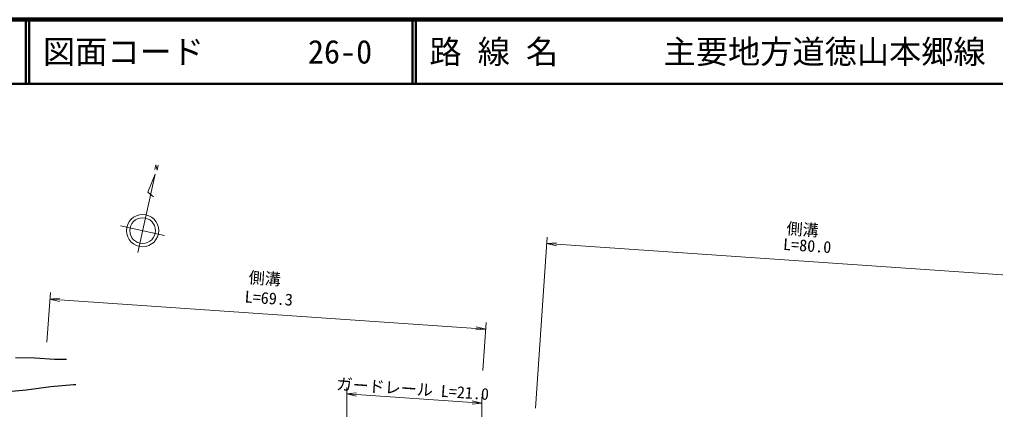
# Model space of a CAD drawing. Units: millimetres, scale not verified. Extents: x 40000 to 680000, y 20000 to 380000.
# Drawn here: x 116746 to 268262, y 319475 to 380000 of the extents above; entities that cross this region are included whole.
import ezdxf
from ezdxf.enums import TextEntityAlignment as Align

# ---------------------------------------------------------------- set-up
doc = ezdxf.new("R2010")
doc.units = ezdxf.units.MM
doc.header["$LTSCALE"] = 1000
for name, color, linetype, lineweight in [('M-BGD', 7, 'Continuous', 25), ('M-BGD-HTXT', 7, 'Continuous', 13), ('M-STR-HTXT', 7, 'Continuous', 13), ('M-TTL', 2, 'Continuous', 140), ('M-TTL-LINE', 7, 'Continuous', 50)]:
    doc.layers.add(name, color=color, linetype=linetype, lineweight=lineweight)
doc.layers.add('M-TTL-TXT', color=7, linetype='Continuous')
doc.styles.add('ＭＳ ゴシック', font='')
doc.styles.get('ＭＳ ゴシック').set_extended_font_data('MS Gothic')

# ---------------------------------------------------------------- blocks, each defined once
blk = doc.blocks.new('open_arrow')
at = {"color": 0, "linetype": 'Continuous', "lineweight": -2}
blk.add_lwpolyline([(7.5, 1.25), (0, 0), (7.5, -1.25)], dxfattribs=at)

msp = doc.modelspace()

# ---------------------------------------------------------------- linework, layer by layer
at = {"layer": 'M-BGD'}
for p, q in [((116113, 327540), (119125, 327486)), ((119125, 327486), (122184, 327294)), ((122184, 327294), (124027, 327284)), ((117759, 322540), (121605, 323031)), ((121605, 323031), (125103, 323344)), ((125103, 323344), (125514, 323360)), ((113671, 322166), (117759, 322540))]:
    msp.add_line(p, q, dxfattribs=at)
at = {"layer": 'M-BGD-HTXT'}
for p, q in [((137739, 356702), (137906, 357455)), ((137906, 357455), (138129, 356613)), ((138129, 356613), (138293, 357370)), ((137811, 356020), (135102, 343817)), ((137811, 356020), (136673, 353199)), ((136673, 353199), (137540, 352494)), ((139278, 346475), (132444, 347992))]:
    msp.add_line(p, q, dxfattribs=at)
for radius in [2500, 2000]:
    msp.add_circle((135861, 347233), radius, dxfattribs=at)
at = {"layer": 'M-STR-HTXT'}
for p, q in [((196853, 319695), (198677, 346213)), ((198608, 345215), (279156, 339676)), ((121012, 329942), (121539, 337608)), ((121470, 336610), (189116, 331958)), ((188672, 325499), (189185, 332956)), ((167553, 317571), (167553, 322900)), ((167553, 321900), (188513, 320459)), ((188513, 316707), (188513, 321459))]:
    msp.add_line(p, q, dxfattribs=at)
at = {"layer": 'M-TTL'}
msp.add_line((680000, 380000), (40000, 380000), dxfattribs=at)
at = {"layer": 'M-TTL-LINE'}
for p, q in [((117750, 380000), (117750, 370000)), ((118250, 380000), (118250, 370000)), ((177750, 380000), (177750, 370000)), ((178250, 380000), (178250, 370000)), ((40000, 370000), (680000, 370000))]:
    msp.add_line(p, q, dxfattribs=at)

# ---------------------------------------------------------------- block references
at = {"layer": 'M-STR-HTXT', "xscale": 200, "yscale": 200}
for p, rotation in [((198608, 345215), 356.1), ((121470, 336610), 356.1), ((189116, 331958), 176.1), ((167553, 321900), 356.1), ((188513, 320459), 176.1)]:
    msp.add_blockref('open_arrow', p, dxfattribs=dict(at, rotation=rotation))

# ---------------------------------------------------------------- texts
at = {"layer": 'M-STR-HTXT', "style": 'ＭＳ ゴシック'}
for s, p in [('側溝', (235727, 346127)), ('L=80.0', (235209, 343700)), ('側溝', (152223, 338525)), ('L=69.3', (151621, 335539))]:
    msp.add_text(s, height=1833, rotation=356.066, dxfattribs=at).set_placement(p, align=Align.BOTTOM_LEFT)
msp.add_text('ガードレール L=21.0', height=1833, rotation=356.066, dxfattribs=at).set_placement((177690, 321203), align=Align.BOTTOM_CENTER)
at = {"layer": 'M-TTL-TXT', "style": 'ＭＳ ゴシック'}
for s, p in [('路 線 名', (180380, 375000)), ('主要地方道徳山本郷線', (216734, 375000)), ('図面コード', (120380, 375000)), ('26-0', (161521, 375000))]:
    msp.add_text(s, height=3666, dxfattribs=at).set_placement(p, align=Align.MIDDLE_LEFT)

doc.saveas('drawing.dxf')
